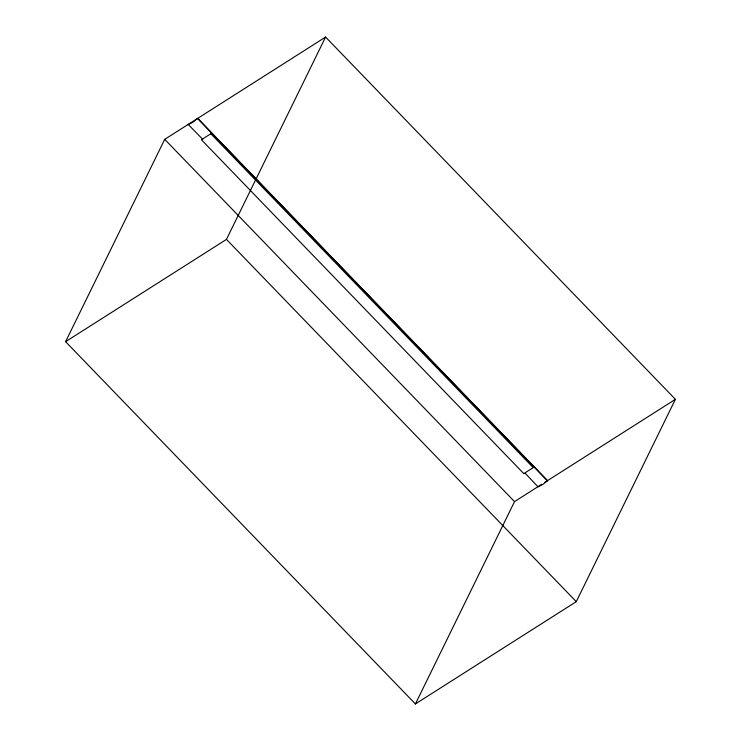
<?xml version="1.0" encoding="UTF-8"?>
<svg xmlns="http://www.w3.org/2000/svg" width="741" height="741" viewBox="0 0 741 741"><rect width="100%" height="100%" fill="white"/><g stroke="black" fill="none" stroke-linecap="round" stroke-linejoin="round"><path stroke-width="1.11" d="M65.597 341.675L164.724 139.345L325.595 37.05L675.403 399.325L576.276 601.655L415.405 703.95L65.597 341.675L226.468 239.389L325.595 37.05M202.747 139.354L188.223 124.469L192.614 122.413L197.699 118.375L547.506 480.65L543.153 484.206L538.059 486.846L525.212 473.314M415.405 703.95L514.532 501.611L541.847 484.243M544.681 482.447L675.403 399.325M197.643 118.486L547.451 480.752M164.724 139.345L514.532 501.611M226.468 239.389L576.276 601.655M210.842 133.76L201.413 139.753L523.785 473.61L533.205 467.617L210.842 133.76"/></g></svg>
